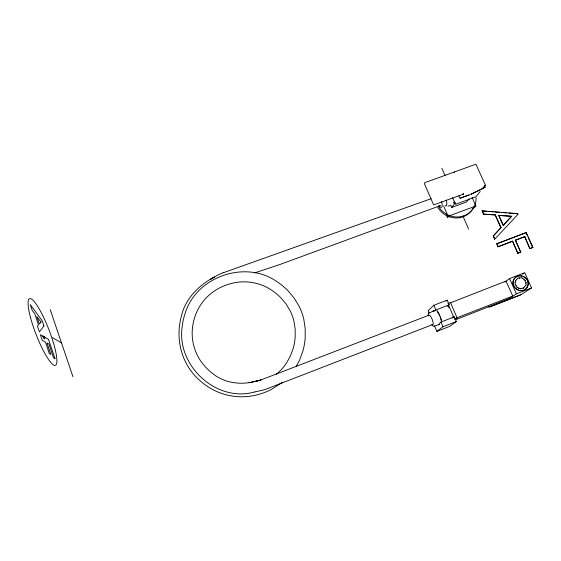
<?xml version="1.0" encoding="UTF-8"?>
<svg xmlns="http://www.w3.org/2000/svg" width="561" height="561" viewBox="0 0 561 561"><rect width="100%" height="100%" fill="white"/><g stroke="black" fill="none" stroke-linecap="round" stroke-linejoin="round"><path stroke-width="0.84" d="M482.923 188.3L485.454 185.256M454.08 172.451L454.417 171.947M516.751 279.771C516.365 278.284 515.931 280.493 516.765 279.722M428.323 313.403L428.323 315.983M450.602 302.779L505.973 281.103L512.768 296.026L457.04 317.771M508.336 298.95L455.574 319.756M296.257 366.431L299.525 360.26L302.751 351.509A66.619 66.289 -33.1 0 0 305.205 337.743L305.184 328.444L303.81 319.3A57.453 57.243 -41.6 0 0 299.139 306.306L294.364 298.389L288.445 291.222A66.128 65.84 -40.8 0 0 277.779 282.218C246.489 259.35 196.567 276.117 185.221 313.115A64.171 63.975 -20.2 0 0 182.122 327.056C176.54 365.765 216.476 402.903 254.715 391.95M514.661 278.298C507.775 286.355 522.957 296.39 527.487 286.685C531.246 279.154 519.717 271.748 514.598 278.382M450.756 205.109L451.773 207.423L455.406 202.71M446.297 214.912L447.32 217.268L448.092 216.28L475.889 206.006L472.067 197.402M469.115 198.846L466.584 201.967L451.773 207.423M485.468 185.284L482.916 188.349L485.468 185.284L475.924 164.212L424.817 182.662L424.298 183.461L433.639 204.912L463.702 194.057M464.038 215.712L463.204 216.7L468.631 229.035M475.889 206.006L475.006 207.03L473.379 207.633M482.067 210.88L517.649 213.622L517.971 214.337L494.683 239.224L493.266 236.027L501.043 227.577L495.377 214.919L483.519 214.141L482.067 210.88L486.38 211.238M493.266 236.027L501.043 227.577M511.415 216.476L503.105 225.431L511.625 216.28L498.603 215.403L511.625 216.28M483.519 214.141L495.377 214.919M515.384 282.246C515.629 283.635 514.297 281.917 515.356 282.232M514.851 213.608L517.649 213.622M517.971 214.337L517.438 213.818M447.769 305.997L449.165 304.798L447.166 300.128L433.891 305.275L428.099 310.717L429.109 313.101M494.683 239.224L493.456 235.851M512.473 241.328L517.817 253.235L512.677 241.153L498.056 246.784L496.73 243.818L526.239 232.577L532.95 247.387L529.865 248.649L524.717 236.602L529.865 248.649M449.165 304.798L435.883 309.953L434.593 311.11A7.581 1.76 68 0 0 433.19 311.355M445.911 301.257L447.166 300.128M498.056 246.784L512.677 241.153M276.229 374.313L279.175 371.754A48.421 48.197 -37.8 0 0 286.65 362.806L290.402 355.969L293.115 348.64A55.791 55.511 -34 0 0 295.177 337.098L295.184 329.307L294.041 321.635A48.071 47.888 -42.4 0 0 290.128 310.752L286.131 304.111L281.18 298.115A55.273 55.027 -42.6 0 0 272.253 290.584C260.472 282.393 245.192 279.806 231.342 283.466A54.838 54.719 -40.6 0 0 220.291 287.576C208.475 293.347 199.176 303.901 195.025 316.39A53.407 53.225 -16.8 0 0 192.472 327.989C190.957 341.256 195.165 354.959 203.839 365.113A54.964 54.705 -23.9 0 0 212.563 373.458C224.821 383.507 241.756 385.365 256.65 381.01M517.817 253.235L520.692 252.141L515.342 240.248L524.717 236.602M496.73 243.818L526.239 232.577M523.883 279.651C523.827 278.193 524.801 280.072 523.932 279.673M434.495 325.836L436.858 331.404L449.684 326.39L456.345 321.544L454.326 316.846L441.016 322.035L439.684 323.094A7.581 1.76 68 0 1 438.485 324.51M520.692 252.141L515.552 240.066M516.169 285.507C516.723 286.72 514.788 285.479 516.148 285.493M452.881 317.947L454.326 316.846M436.858 331.404L443.022 326.754L456.345 321.544M282.66 382.174L270.851 389.748A67.208 66.885 -29.4 0 1 257.646 394.699C241.02 399.173 222.654 396.375 208.243 386.908A66.478 66.177 -25.1 0 1 197.276 378.079C181.273 362.665 175.474 338.542 181.112 317.26C185.579 295.626 203.804 280.872 223.222 272.646M504.984 282.001L509.605 278.565L524.745 272.688L531.583 287.926L521.45 294.441L489.991 306.727A0.715 0.68 40.5 0 1 489.066 306.334M455.027 319.482L457.11 317.933L450.525 302.596L447.888 303.62M522.635 274.21L524.037 273.2M506.863 300.135L516.4 293.852L531.583 287.926M210.74 279.252L214.533 277.099L210.663 279.175M482.523 188.608L470.693 194.387L482.502 188.601M428.499 313.234L434.004 310.808M454.459 318.964L457.11 317.933M518.034 253.067L520.903 251.973M530.089 248.481L532.95 247.387M515.342 240.248L524.5 236.784M469.262 194.863L460.23 198.187L469.277 194.863M447.32 217.268L449.761 216.364M482.439 188.398L485.686 187.206M440.532 205.571L280.311 264.357L254.596 272.927M463.183 194.162L462.832 193.818M223.25 272.779L431.143 198.685M455.848 204.197L475.868 196.827L480.223 191.434M433.779 326.299L439.536 324.349M450.16 205.642L448.029 206.09M252.85 381.824L260.998 379.986L256.608 381.15L260.963 379.944L429.291 315.058L430.469 316.025L432.286 319.539L433.288 323.206L432.98 324.468L264.596 389.72L254.792 391.957M249.007 382.7L252.794 381.873M521.036 277.59C520.019 278.607 521.968 277.933 521.085 277.611M488.105 211.385L493.28 211.813M495.005 211.953L499.318 212.31M501.906 212.528L506.225 212.885M508.813 213.103L513.126 213.46M463.589 194.141L463.204 193.811M44.628 338.332L43.555 337.729L42.994 336.067M43.365 337.175L44.445 337.778M43.183 336.621L44.256 337.231M52.566 337.68L61.5 342.904M433.253 326.193L431.76 324.482M436.9 310.787L437.257 311.278M437.18 311.124L438.457 313.087M437.482 311.509L439.067 314.237M438.737 313.557L439.361 314.854M526.022 232.759L527.431 235.872M528.139 237.429L532.726 247.562M439.354 314.805L440.694 318.171M498.799 215.207L503.301 225.242M498.946 216.174L502.754 224.659M495.181 215.115L500.847 227.766M482.243 210.677L483.701 213.944M496.927 243.642L498.252 246.616M509.605 278.565L516.4 293.852M458.919 195.901L459.964 198.278M441.851 168.223L445.175 175.761M452.559 197.654L455.357 204.022M443.618 206.041L448.092 216.28M448.541 305.156L453.8 317.428M433.891 305.275L435.883 309.953M441.016 322.035L443.022 326.754M440.189 316.804L440.434 317.463M50.195 309.581L72.965 376.719M44.074 336.677L44.817 338.886L43.611 336.418M43.919 336.593L44.663 338.802M43.765 336.502L44.508 338.718M43.456 336.327L44.017 337.988M43.302 336.242L43.863 337.904M43.148 336.151L43.709 337.82M440.658 318.122L440.897 318.837M440.862 318.767L441.086 319.482M441.044 319.391L441.374 320.689M441.198 319.994L441.325 320.562M488.54 306.692A0.708 0.673 40.5 0 0 489.458 307.091L519.893 295.198A0.708 0.666 40.1 0 0 520.257 294.841M520.903 294.28A0.708 0.673 40.1 0 1 520.496 294.813M441.612 201.609A6.942 2.181 70.4 0 1 441.788 207.051A6.942 2.181 70.4 0 1 438.884 205.424M447.699 306.187A7.209 1.795 67.9 0 1 449.123 307.849M452.636 316.797A7.209 1.795 67.9 0 1 452.727 317.933M454.01 202.219A6.697 2.034 70.1 0 1 453.828 202.479M446.233 200.13A7.209 2.111 70.1 0 1 445.02 205.571M454.34 202.339A7.202 2.181 70.1 0 1 453.477 203.159M454.487 201.329A7.202 2.181 70.1 0 1 454.417 202.044M473.105 208.173A20.406 19.123 30.1 0 1 464.361 216.266L462.04 217.128A20.406 19.123 30.1 0 1 447.966 216.273M447.18 215.922A20.406 19.123 30.1 0 1 437.818 207.444M476.086 197.788A20.491 19.193 30.1 0 1 465.202 215.277L462.874 216.139A20.491 19.193 30.1 0 1 438.555 206.42M522.354 278.193L522.943 278.642L522.354 278.193M518.876 288.13C517.957 289.188 518.231 286.832 518.876 288.13M519.872 288.333L520.461 288.782L519.872 288.333M521.569 288.291L522.158 288.747L521.569 288.291M524.9 280.486C524.865 281.903 526.232 280.009 524.9 280.486M523.133 287.737L523.722 288.186L523.133 287.737M525.559 282.057L526.148 282.506L525.559 282.057M524.423 286.72C524.816 288.214 525.243 285.991 524.409 286.769M525.699 283.733L526.288 284.182L525.699 283.733M525.306 285.339L525.895 285.787L525.306 285.339M515.279 280.696L515.868 281.145L515.279 280.696M515.019 283.978L515.601 284.427L515.019 283.978M517.452 278.305L518.034 278.754L517.452 278.305M519.016 277.751L519.605 278.2L519.016 277.751M516.772 286.895L517.361 287.344L516.772 286.895M43.968 325.892L39.417 331.902L37.44 325.983L38.478 324.917L34.712 313.704L32.229 310.443L30.266 304.581L42.285 320.892L43.968 325.892M41.079 322.112L39.312 323.942L36.816 316.509L41.079 322.112M54.985 358.619L53.583 357.932L48.912 344.047L46.97 342.988L50.806 354.426L49.354 353.703L45.49 342.189L42.278 340.443L40.371 334.742L48.491 339.328L54.985 358.619M513.546 285.675A7.763 7.321 38.9 0 0 526.576 288.193A7.763 7.321 38.9 0 0 521.625 275.9A7.763 7.321 38.9 0 0 513.546 285.675M30.448 317.309A35.799 6.851 68.8 0 0 55.392 365.358A35.799 6.851 68.8 0 0 41.591 313.255A35.799 6.851 68.8 0 0 30.448 317.309"/></g></svg>
